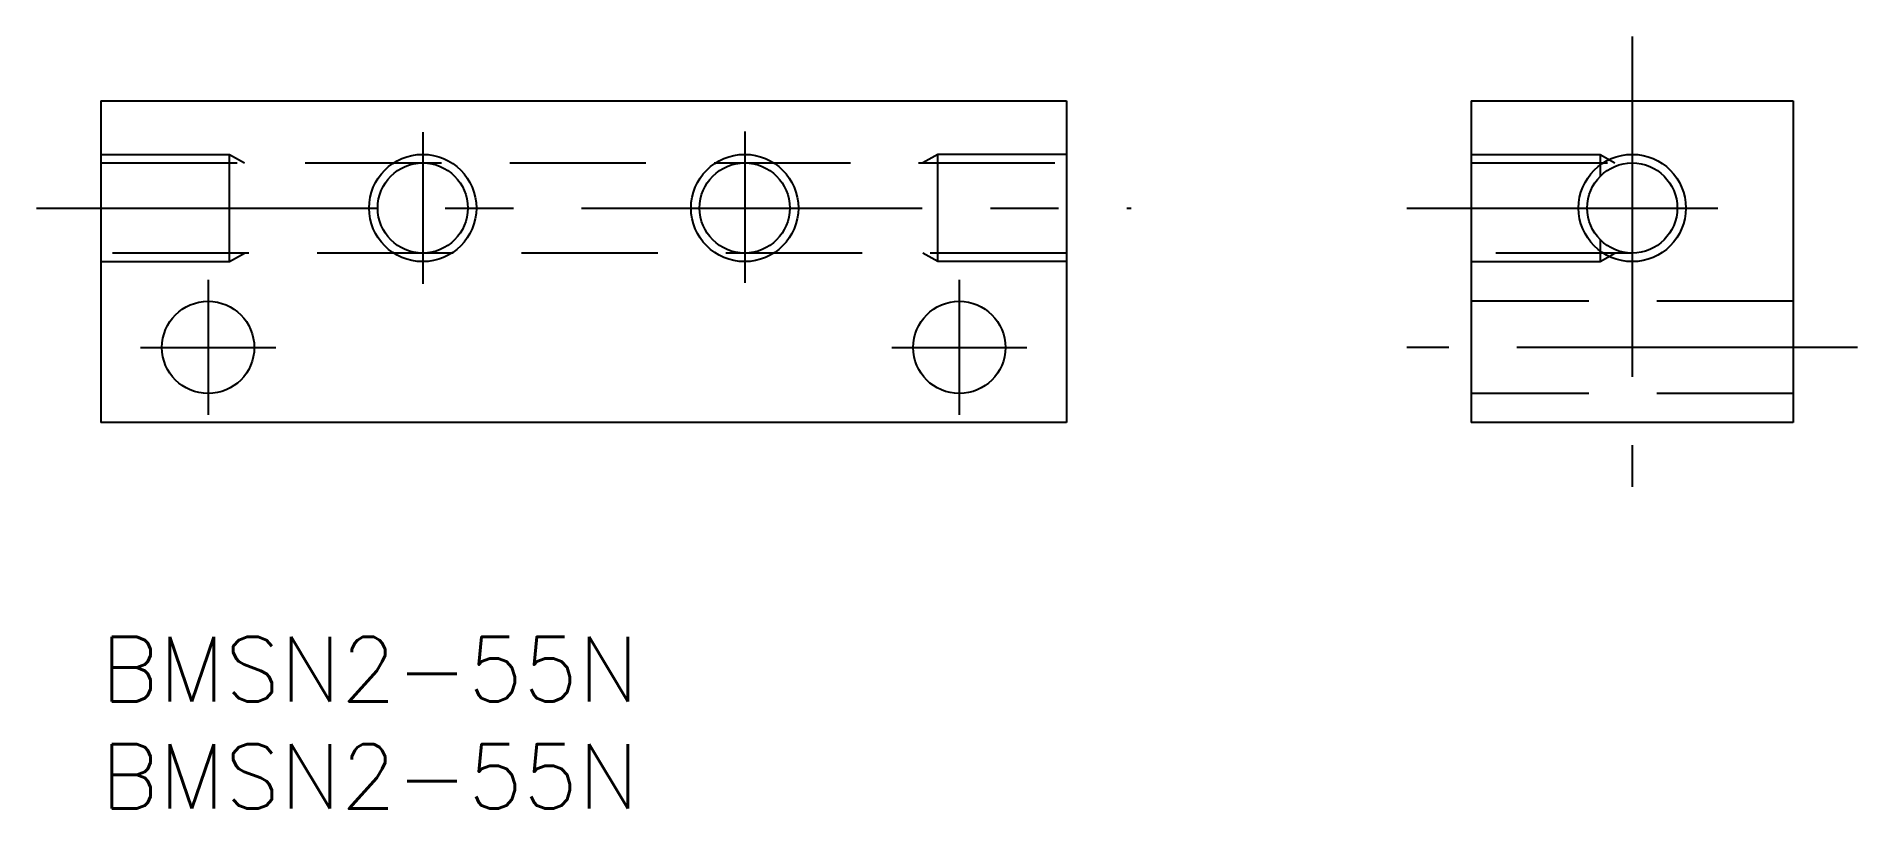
# Model space of a CAD drawing. Extents: x -3 to 81.9, y -8 to 28.
import ezdxf

# ---------------------------------------------------------------- set-up
doc = ezdxf.new("R2010")
doc.units = 0
doc.header["$LTSCALE"] = 0.5
doc.linetypes.add('CENTER', pattern=[50.8, 31.75, -6.35, 6.35, -6.35])
doc.linetypes.add('DASHED', pattern=[19.05, 12.7, -6.35])
for name, color, linetype in [('MSM_CENTER', 1, 'CENTER'), ('MSM_CONTINUOUS', 7, 'CONTINUOUS'), ('MSM_DASHED', 4, 'DASHED'), ('MSM_NARROW', 5, 'CONTINUOUS'), ('MSM_PART_NUMBER', 7, 'CONTINUOUS')]:
    doc.layers.add(name, color=color, linetype=linetype)
doc.styles.get("Standard").update_dxf_attribs({"font": 'txt.shx', "height": 3, "bigfont": 'bigfont.shx'})

# ---------------------------------------------------------------- blocks, each defined once
blk = doc.blocks.new('*U8')
at = {"layer": 'MSM_PART_NUMBER'}
blk.add_text('BMSN2-55N', height=3, dxfattribs=at).set_placement((0, -3))
blk = doc.blocks.new('*U9')
at = {"layer": 'MSM_PART_NUMBER'}
blk.add_text('BMSN2-55N', height=3, dxfattribs=at).set_placement((0, -8))

msp = doc.modelspace()

# ---------------------------------------------------------------- linework, layer by layer
at = {"layer": 'MSM_CENTER'}
for p, q in [((71.353, 28), (71.353, 7)), ((15, 23.53), (15, 16.47)), ((30, 23.568), (30, 16.509)), ((-3, 20), (48, 20)), ((60.853, 20), (75.337, 20)), ((5, 16.65), (5, 10.35)), ((40, 16.65), (40, 10.35)), ((1.85, 13.5), (8.15, 13.5)), ((36.85, 13.5), (43.15, 13.5)), ((81.853, 13.5), (60.853, 13.5))]:
    msp.add_line(p, q, dxfattribs=at)
at = {"layer": 'MSM_CONTINUOUS'}
for p, q in [((0, 25), (45, 25)), ((0, 25), (0, 10)), ((45, 25), (45, 10)), ((63.853, 25), (63.853, 10)), ((63.853, 25), (78.853, 25)), ((78.853, 25), (78.853, 10)), ((45, 10), (0, 10)), ((78.853, 10), (63.853, 10))]:
    msp.add_line(p, q, dxfattribs=at)
for centre, radius in [((15, 20), 2.1), ((30, 20), 2.1), ((71.353, 20), 2.1), ((5, 13.5), 2.15), ((40, 13.5), 2.15)]:
    msp.add_circle(centre, radius, dxfattribs=at)
at = {"layer": 'MSM_DASHED'}
for p, q in [((0, 22.5), (6, 22.5)), ((0, 22.1), (45, 22.1)), ((6, 17.5), (6, 22.5)), ((6, 22.5), (6.693, 22.1)), ((39, 22.5), (38.307, 22.1)), ((39, 17.5), (39, 22.5)), ((45, 22.5), (39, 22.5)), ((63.853, 22.5), (69.853, 22.5)), ((63.853, 22.1), (71.353, 22.1)), ((69.853, 22.5), (69.853, 21.47)), ((69.853, 22.5), (70.546, 22.1)), ((45, 17.9), (0, 17.9)), ((6, 17.5), (6.693, 17.9)), ((39, 17.5), (38.307, 17.9)), ((71.353, 17.9), (63.853, 17.9)), ((69.853, 18.53), (69.853, 17.5)), ((69.853, 17.5), (70.546, 17.9)), ((0, 17.5), (6, 17.5)), ((45, 17.5), (39, 17.5)), ((63.853, 17.5), (69.853, 17.5)), ((78.853, 15.65), (63.853, 15.65)), ((78.853, 11.35), (63.853, 11.35))]:
    msp.add_line(p, q, dxfattribs=at)
at = {"layer": 'MSM_NARROW'}
for centre in [(15, 20), (30, 20), (71.353, 20)]:
    msp.add_circle(centre, 2.5, dxfattribs=at)

# ---------------------------------------------------------------- block references
at = {"layer": 'MSM_CONTINUOUS'}
for name in ['*U8', '*U9']:
    msp.add_blockref(name, (0, 0), dxfattribs=at)

doc.saveas('drawing.dxf')
